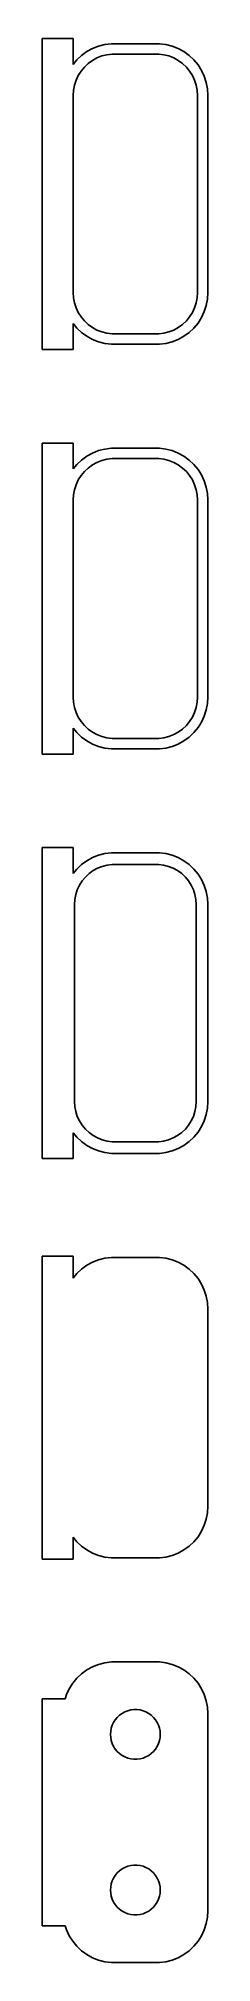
# Model space of a CAD drawing. Header units: metres. Extents: x -9 to 7, y 142 to 327.
import ezdxf

# ---------------------------------------------------------------- set-up
doc = ezdxf.new("R2010")
doc.units = ezdxf.units.M

msp = doc.modelspace()

# ---------------------------------------------------------------- linework, layer by layer
for p, q in [((-6, 326.99), (-9, 326.99)), ((-9, 326.99), (-9, 297.01)), ((-6, 324.493), (-6, 326.99)), ((-2.31395, 326.49), (-2.9369, 326.411)), ((2.31395, 326.49), (-2.31395, 326.49)), ((2.9369, 326.411), (2.31395, 326.49)), ((-5.64484, 324.923), (-6, 324.493)), ((-5.18712, 325.353), (-5.64484, 324.923)), ((-4.67912, 325.722), (-5.18712, 325.353)), ((-4.12889, 326.024), (-4.67912, 325.722)), ((-4.54968, 324.582), (-4.1433, 324.877)), ((-4.1433, 324.877), (-3.70311, 325.119)), ((-3.54507, 326.255), (-4.12889, 326.024)), ((-3.70311, 325.119), (-3.23605, 325.304)), ((-2.9369, 326.411), (-3.54507, 326.255)), ((-3.23605, 325.304), (-2.74951, 325.429)), ((-2.74951, 325.429), (-2.25116, 325.492)), ((-2.25116, 325.492), (2.25116, 325.492)), ((2.25116, 325.492), (2.74951, 325.429)), ((2.74951, 325.429), (3.23605, 325.304)), ((3.54507, 326.255), (2.9369, 326.411)), ((3.23605, 325.304), (3.70311, 325.119)), ((4.12889, 326.024), (3.54507, 326.255)), ((3.70311, 325.119), (4.1433, 324.877)), ((4.67912, 325.722), (4.12889, 326.024)), ((4.1433, 324.877), (4.54968, 324.582)), ((5.18712, 325.353), (4.67912, 325.722)), ((5.64484, 324.923), (5.18712, 325.353)), ((6.04507, 324.439), (5.64484, 324.923)), ((-5.87433, 322.495), (-5.7191, 322.972)), ((-5.7191, 322.972), (-5.50522, 323.427)), ((-5.50522, 323.427), (-5.23605, 323.851)), ((-5.23605, 323.851), (-4.91586, 324.238)), ((-4.91586, 324.238), (-4.54968, 324.582)), ((4.54968, 324.582), (4.91586, 324.238)), ((4.91586, 324.238), (5.23605, 323.851)), ((5.23605, 323.851), (5.50522, 323.427)), ((5.50522, 323.427), (5.7191, 322.972)), ((5.7191, 322.972), (5.87433, 322.495)), ((6.38153, 323.909), (6.04507, 324.439)), ((6.64888, 323.341), (6.38153, 323.909)), ((6.84291, 322.743), (6.64888, 323.341)), ((6.96057, 322.127), (6.84291, 322.743)), ((-6, 321.5), (-5.96844, 322.001)), ((-6, 302.5), (-6, 321.5)), ((-5.96844, 322.001), (-5.87433, 322.495)), ((5.87433, 322.495), (5.96844, 322.001)), ((5.96844, 322.001), (6, 321.5)), ((6, 321.5), (6, 302.5)), ((7, 321.5), (6.96057, 322.127)), ((7, 302.5), (7, 321.5)), ((-5.96844, 301.999), (-6, 302.5)), ((6, 302.5), (5.96844, 301.999)), ((6.96057, 301.873), (7, 302.5)), ((-5.87433, 301.505), (-5.96844, 301.999)), ((-5.7191, 301.028), (-5.87433, 301.505)), ((-5.50522, 300.573), (-5.7191, 301.028)), ((-5.23605, 300.149), (-5.50522, 300.573)), ((5.50522, 300.573), (5.23605, 300.149)), ((5.7191, 301.028), (5.50522, 300.573)), ((5.87433, 301.505), (5.7191, 301.028)), ((5.96844, 301.999), (5.87433, 301.505)), ((6.38153, 300.091), (6.64888, 300.659)), ((6.64888, 300.659), (6.84291, 301.257)), ((6.84291, 301.257), (6.96057, 301.873)), ((-6, 299.507), (-5.64484, 299.077)), ((-6, 297.01), (-6, 299.507)), ((-5.64484, 299.077), (-5.18712, 298.647)), ((-4.91586, 299.762), (-5.23605, 300.149)), ((-5.18712, 298.647), (-4.67912, 298.278)), ((-4.54968, 299.418), (-4.91586, 299.762)), ((-4.1433, 299.123), (-4.54968, 299.418)), ((-3.70311, 298.881), (-4.1433, 299.123)), ((-3.23605, 298.696), (-3.70311, 298.881)), ((-2.74951, 298.571), (-3.23605, 298.696)), ((3.23605, 298.696), (2.74951, 298.571)), ((3.70311, 298.881), (3.23605, 298.696)), ((4.1433, 299.123), (3.70311, 298.881)), ((4.54968, 299.418), (4.1433, 299.123)), ((4.91586, 299.762), (4.54968, 299.418)), ((4.67912, 298.278), (5.18712, 298.647)), ((5.23605, 300.149), (4.91586, 299.762)), ((5.18712, 298.647), (5.64484, 299.077)), ((5.64484, 299.077), (6.04507, 299.561)), ((6.04507, 299.561), (6.38153, 300.091)), ((-9, 297.01), (-6, 297.01)), ((-4.67912, 298.278), (-4.12889, 297.976)), ((-4.12889, 297.976), (-3.54507, 297.745)), ((-3.54507, 297.745), (-2.9369, 297.589)), ((-2.9369, 297.589), (-2.31395, 297.51)), ((-2.25116, 298.508), (-2.74951, 298.571)), ((-2.31395, 297.51), (2.31395, 297.51)), ((2.25116, 298.508), (-2.25116, 298.508)), ((2.74951, 298.571), (2.25116, 298.508)), ((2.31395, 297.51), (2.9369, 297.589)), ((2.9369, 297.589), (3.54507, 297.745)), ((3.54507, 297.745), (4.12889, 297.976)), ((4.12889, 297.976), (4.67912, 298.278)), ((-6, 287.99), (-9, 287.99)), ((-9, 287.99), (-9, 258.01)), ((-6, 285.493), (-6, 287.99)), ((-5.64484, 285.923), (-6, 285.493)), ((-5.18712, 286.353), (-5.64484, 285.923)), ((-4.67912, 286.722), (-5.18712, 286.353)), ((-4.12889, 287.024), (-4.67912, 286.722)), ((-4.54968, 285.582), (-4.1433, 285.877)), ((-4.1433, 285.877), (-3.70311, 286.119)), ((-3.54507, 287.255), (-4.12889, 287.024)), ((-3.70311, 286.119), (-3.23605, 286.304)), ((-2.9369, 287.411), (-3.54507, 287.255)), ((-3.23605, 286.304), (-2.74951, 286.429)), ((-2.31395, 287.49), (-2.9369, 287.411)), ((-2.74951, 286.429), (-2.25116, 286.492)), ((2.31395, 287.49), (-2.31395, 287.49)), ((-2.25116, 286.492), (2.25116, 286.492)), ((2.25116, 286.492), (2.74951, 286.429)), ((2.9369, 287.411), (2.31395, 287.49)), ((2.74951, 286.429), (3.23605, 286.304)), ((3.54507, 287.255), (2.9369, 287.411)), ((3.23605, 286.304), (3.70311, 286.119)), ((4.12889, 287.024), (3.54507, 287.255)), ((3.70311, 286.119), (4.1433, 285.877)), ((4.67912, 286.722), (4.12889, 287.024)), ((4.1433, 285.877), (4.54968, 285.582)), ((5.18712, 286.353), (4.67912, 286.722)), ((5.64484, 285.923), (5.18712, 286.353)), ((6.04507, 285.439), (5.64484, 285.923)), ((-5.87433, 283.495), (-5.7191, 283.972)), ((-5.7191, 283.972), (-5.50522, 284.427)), ((-5.50522, 284.427), (-5.23605, 284.851)), ((-5.23605, 284.851), (-4.91586, 285.238)), ((-4.91586, 285.238), (-4.54968, 285.582)), ((4.54968, 285.582), (4.91586, 285.238)), ((4.91586, 285.238), (5.23605, 284.851)), ((5.23605, 284.851), (5.50522, 284.427)), ((5.50522, 284.427), (5.7191, 283.972)), ((5.7191, 283.972), (5.87433, 283.495)), ((6.38153, 284.909), (6.04507, 285.439)), ((6.64888, 284.341), (6.38153, 284.909)), ((6.84291, 283.743), (6.64888, 284.341)), ((-6, 282.5), (-5.96844, 283.001)), ((-6, 263.5), (-6, 282.5)), ((-5.96844, 283.001), (-5.87433, 283.495)), ((5.87433, 283.495), (5.96844, 283.001)), ((5.96844, 283.001), (6, 282.5)), ((6, 282.5), (6, 263.5)), ((6.96057, 283.127), (6.84291, 283.743)), ((7, 282.5), (6.96057, 283.127)), ((7, 263.5), (7, 282.5)), ((-5.96844, 262.999), (-6, 263.5)), ((6, 263.5), (5.96844, 262.999)), ((6.96057, 262.873), (7, 263.5)), ((-5.87433, 262.505), (-5.96844, 262.999)), ((-5.7191, 262.028), (-5.87433, 262.505)), ((-5.50522, 261.573), (-5.7191, 262.028)), ((-5.23605, 261.149), (-5.50522, 261.573)), ((5.50522, 261.573), (5.23605, 261.149)), ((5.7191, 262.028), (5.50522, 261.573)), ((5.87433, 262.505), (5.7191, 262.028)), ((5.96844, 262.999), (5.87433, 262.505)), ((6.38153, 261.091), (6.64888, 261.659)), ((6.64888, 261.659), (6.84291, 262.257)), ((6.84291, 262.257), (6.96057, 262.873)), ((-6, 260.507), (-5.64484, 260.077)), ((-6, 258.01), (-6, 260.507)), ((-5.64484, 260.077), (-5.18712, 259.647)), ((-4.91586, 260.762), (-5.23605, 261.149)), ((-4.54968, 260.418), (-4.91586, 260.762)), ((-4.1433, 260.123), (-4.54968, 260.418)), ((-3.70311, 259.881), (-4.1433, 260.123)), ((-3.23605, 259.696), (-3.70311, 259.881)), ((-2.74951, 259.571), (-3.23605, 259.696)), ((3.23605, 259.696), (2.74951, 259.571)), ((3.70311, 259.881), (3.23605, 259.696)), ((4.1433, 260.123), (3.70311, 259.881)), ((4.54968, 260.418), (4.1433, 260.123)), ((4.91586, 260.762), (4.54968, 260.418)), ((5.23605, 261.149), (4.91586, 260.762)), ((5.18712, 259.647), (5.64484, 260.077)), ((5.64484, 260.077), (6.04507, 260.561)), ((6.04507, 260.561), (6.38153, 261.091)), ((-9, 258.01), (-6, 258.01)), ((-5.18712, 259.647), (-4.67912, 259.278)), ((-4.67912, 259.278), (-4.12889, 258.976)), ((-4.12889, 258.976), (-3.54507, 258.745)), ((-3.54507, 258.745), (-2.9369, 258.589)), ((-2.9369, 258.589), (-2.31395, 258.51)), ((-2.25116, 259.508), (-2.74951, 259.571)), ((-2.31395, 258.51), (2.31395, 258.51)), ((2.25116, 259.508), (-2.25116, 259.508)), ((2.74951, 259.571), (2.25116, 259.508)), ((2.31395, 258.51), (2.9369, 258.589)), ((2.9369, 258.589), (3.54507, 258.745)), ((3.54507, 258.745), (4.12889, 258.976)), ((4.12889, 258.976), (4.67912, 259.278)), ((4.67912, 259.278), (5.18712, 259.647)), ((-6, 248.99), (-9, 248.99)), ((-9, 248.99), (-9, 219.01)), ((-6, 246.493), (-6, 248.99)), ((-5.64484, 246.923), (-6, 246.493)), ((-5.18712, 247.353), (-5.64484, 246.923)), ((-4.67912, 247.722), (-5.18712, 247.353)), ((-4.12889, 248.024), (-4.67912, 247.722)), ((-4.46851, 246.484), (-4.07506, 246.77)), ((-3.54507, 248.255), (-4.12889, 248.024)), ((-4.07506, 246.77), (-3.64888, 247.004)), ((-3.64888, 247.004), (-3.1967, 247.183)), ((-2.9369, 248.411), (-3.54507, 248.255)), ((-3.1967, 247.183), (-2.72565, 247.304)), ((-2.31395, 248.49), (-2.9369, 248.411)), ((-2.72565, 247.304), (-2.24316, 247.365)), ((2.31395, 248.49), (-2.31395, 248.49)), ((-2.24316, 247.365), (2.24316, 247.365)), ((2.24316, 247.365), (2.72565, 247.304)), ((2.9369, 248.411), (2.31395, 248.49)), ((2.72565, 247.304), (3.1967, 247.183)), ((3.54507, 248.255), (2.9369, 248.411)), ((3.1967, 247.183), (3.64888, 247.004)), ((4.12889, 248.024), (3.54507, 248.255)), ((3.64888, 247.004), (4.07506, 246.77)), ((4.07506, 246.77), (4.46851, 246.484)), ((4.67912, 247.722), (4.12889, 248.024)), ((5.18712, 247.353), (4.67912, 247.722)), ((5.64484, 246.923), (5.18712, 247.353)), ((6.04507, 246.439), (5.64484, 246.923)), ((-5.75096, 244.463), (-5.60068, 244.926)), ((-5.60068, 244.926), (-5.3936, 245.366)), ((-5.3936, 245.366), (-5.13301, 245.776)), ((-5.13301, 245.776), (-4.82301, 246.151)), ((-4.82301, 246.151), (-4.46851, 246.484)), ((4.46851, 246.484), (4.82301, 246.151)), ((4.82301, 246.151), (5.13301, 245.776)), ((5.13301, 245.776), (5.3936, 245.366)), ((5.3936, 245.366), (5.60068, 244.926)), ((5.60068, 244.926), (5.75096, 244.463)), ((6.38153, 245.909), (6.04507, 246.439)), ((6.64888, 245.341), (6.38153, 245.909)), ((6.84291, 244.743), (6.64888, 245.341)), ((-5.87262, 243.5), (-5.84209, 243.985)), ((-5.87262, 224.5), (-5.87262, 243.5)), ((-5.84209, 243.985), (-5.75096, 244.463)), ((5.75096, 244.463), (5.84209, 243.985)), ((5.84209, 243.985), (5.87262, 243.5)), ((5.87262, 243.5), (5.87262, 224.5)), ((6.96057, 244.127), (6.84291, 244.743)), ((7, 243.5), (6.96057, 244.127)), ((7, 224.5), (7, 243.5)), ((-5.84209, 224.015), (-5.87262, 224.5)), ((5.87262, 224.5), (5.84209, 224.015)), ((6.96057, 223.873), (7, 224.5)), ((-5.75096, 223.537), (-5.84209, 224.015)), ((-5.60068, 223.074), (-5.75096, 223.537)), ((-5.3936, 222.634), (-5.60068, 223.074)), ((-5.13301, 222.224), (-5.3936, 222.634)), ((5.3936, 222.634), (5.13301, 222.224)), ((5.60068, 223.074), (5.3936, 222.634)), ((5.75096, 223.537), (5.60068, 223.074)), ((5.84209, 224.015), (5.75096, 223.537)), ((6.38153, 222.091), (6.64888, 222.659)), ((6.64888, 222.659), (6.84291, 223.257)), ((6.84291, 223.257), (6.96057, 223.873)), ((-6, 221.507), (-5.64484, 221.077)), ((-6, 219.01), (-6, 221.507)), ((-5.64484, 221.077), (-5.18712, 220.647)), ((-4.82301, 221.849), (-5.13301, 222.224)), ((-4.46851, 221.516), (-4.82301, 221.849)), ((-4.07506, 221.23), (-4.46851, 221.516)), ((-3.64888, 220.996), (-4.07506, 221.23)), ((-3.1967, 220.817), (-3.64888, 220.996)), ((-2.72565, 220.696), (-3.1967, 220.817)), ((3.1967, 220.817), (2.72565, 220.696)), ((3.64888, 220.996), (3.1967, 220.817)), ((4.07506, 221.23), (3.64888, 220.996)), ((4.46851, 221.516), (4.07506, 221.23)), ((4.82301, 221.849), (4.46851, 221.516)), ((5.13301, 222.224), (4.82301, 221.849)), ((5.18712, 220.647), (5.64484, 221.077)), ((5.64484, 221.077), (6.04507, 221.561)), ((6.04507, 221.561), (6.38153, 222.091)), ((-9, 219.01), (-6, 219.01)), ((-5.18712, 220.647), (-4.67912, 220.278)), ((-4.67912, 220.278), (-4.12889, 219.976)), ((-4.12889, 219.976), (-3.54507, 219.745)), ((-3.54507, 219.745), (-2.9369, 219.589)), ((-2.9369, 219.589), (-2.31395, 219.51)), ((-2.24316, 220.635), (-2.72565, 220.696)), ((-2.31395, 219.51), (2.31395, 219.51)), ((2.24316, 220.635), (-2.24316, 220.635)), ((2.72565, 220.696), (2.24316, 220.635)), ((2.31395, 219.51), (2.9369, 219.589)), ((2.9369, 219.589), (3.54507, 219.745)), ((3.54507, 219.745), (4.12889, 219.976)), ((4.12889, 219.976), (4.67912, 220.278)), ((4.67912, 220.278), (5.18712, 220.647)), ((-6, 209.615), (-9, 209.615)), ((-9, 209.615), (-9, 180.385)), ((-6, 207.493), (-6, 209.615)), ((-5.64484, 207.923), (-6, 207.493)), ((-5.18712, 208.353), (-5.64484, 207.923)), ((-4.67912, 208.722), (-5.18712, 208.353)), ((-4.12889, 209.024), (-4.67912, 208.722)), ((-3.54507, 209.255), (-4.12889, 209.024)), ((-2.9369, 209.411), (-3.54507, 209.255)), ((-2.31395, 209.49), (-2.9369, 209.411)), ((2.31395, 209.49), (-2.31395, 209.49)), ((2.9369, 209.411), (2.31395, 209.49)), ((3.54507, 209.255), (2.9369, 209.411)), ((4.12889, 209.024), (3.54507, 209.255)), ((4.67912, 208.722), (4.12889, 209.024)), ((5.18712, 208.353), (4.67912, 208.722)), ((5.64484, 207.923), (5.18712, 208.353)), ((6.04507, 207.439), (5.64484, 207.923)), ((6.38153, 206.909), (6.04507, 207.439)), ((6.64888, 206.341), (6.38153, 206.909)), ((6.84291, 205.743), (6.64888, 206.341)), ((6.96057, 205.127), (6.84291, 205.743)), ((7, 204.5), (6.96057, 205.127)), ((7, 185.5), (7, 204.5)), ((6.96057, 184.873), (7, 185.5)), ((6.38153, 183.091), (6.64888, 183.659)), ((6.64888, 183.659), (6.84291, 184.257)), ((6.84291, 184.257), (6.96057, 184.873)), ((-6, 182.507), (-5.64484, 182.077)), ((-6, 180.385), (-6, 182.507)), ((-5.64484, 182.077), (-5.18712, 181.647)), ((5.18712, 181.647), (5.64484, 182.077)), ((5.64484, 182.077), (6.04507, 182.561)), ((6.04507, 182.561), (6.38153, 183.091)), ((-9, 180.385), (-6, 180.385)), ((-5.18712, 181.647), (-4.67912, 181.278)), ((-4.67912, 181.278), (-4.12889, 180.976)), ((-4.12889, 180.976), (-3.54507, 180.745)), ((-3.54507, 180.745), (-2.9369, 180.589)), ((-2.9369, 180.589), (-2.31395, 180.51)), ((-2.31395, 180.51), (2.31395, 180.51)), ((2.31395, 180.51), (2.9369, 180.589)), ((2.9369, 180.589), (3.54507, 180.745)), ((3.54507, 180.745), (4.12889, 180.976)), ((4.12889, 180.976), (4.67912, 181.278)), ((4.67912, 181.278), (5.18712, 181.647)), ((-5.64484, 168.923), (-6.04507, 168.439)), ((-5.18712, 169.353), (-5.64484, 168.923)), ((-4.67912, 169.722), (-5.18712, 169.353)), ((-4.12889, 170.024), (-4.67912, 169.722)), ((-3.54507, 170.255), (-4.12889, 170.024)), ((-2.9369, 170.411), (-3.54507, 170.255)), ((-2.31395, 170.49), (-2.9369, 170.411)), ((2.31395, 170.49), (-2.31395, 170.49)), ((2.9369, 170.411), (2.31395, 170.49)), ((3.54507, 170.255), (2.9369, 170.411)), ((4.12889, 170.024), (3.54507, 170.255)), ((4.67912, 169.722), (4.12889, 170.024)), ((5.18712, 169.353), (4.67912, 169.722)), ((5.64484, 168.923), (5.18712, 169.353)), ((6.04507, 168.439), (5.64484, 168.923)), ((-6.77768, 166.944), (-9, 166.944)), ((-9, 166.944), (-9, 145.056)), ((-6.64888, 167.341), (-6.77768, 166.944)), ((-6.38153, 167.909), (-6.64888, 167.341)), ((-6.04507, 168.439), (-6.38153, 167.909)), ((6.38153, 167.909), (6.04507, 168.439)), ((6.64888, 167.341), (6.38153, 167.909)), ((6.84291, 166.743), (6.64888, 167.341)), ((-1.94164, 164.911), (-1.74951, 165.143)), ((-1.74951, 165.143), (-1.52982, 165.349)), ((-1.52982, 165.349), (-1.28598, 165.526)), ((-1.28598, 165.526), (-1.02187, 165.672)), ((-1.02187, 165.672), (-0.741638, 165.783)), ((-0.741638, 165.783), (-0.449707, 165.857)), ((-0.449707, 165.857), (-0.150696, 165.895)), ((-0.150696, 165.895), (0.150696, 165.895)), ((0.150696, 165.895), (0.449707, 165.857)), ((0.449707, 165.857), (0.741638, 165.783)), ((0.741638, 165.783), (1.02187, 165.672)), ((1.02187, 165.672), (1.28598, 165.526)), ((1.28598, 165.526), (1.52982, 165.349)), ((1.52982, 165.349), (1.74951, 165.143)), ((1.74951, 165.143), (1.94164, 164.911)), ((6.96057, 166.127), (6.84291, 166.743)), ((7, 165.5), (6.96057, 166.127)), ((7, 146.5), (7, 165.5)), ((-2.39999, 163.5), (-2.38107, 163.801)), ((-2.38107, 163.199), (-2.39999, 163.5)), ((-2.38107, 163.801), (-2.32458, 164.097)), ((-2.32458, 164.097), (-2.23146, 164.383)), ((-2.23146, 164.383), (-2.10313, 164.656)), ((-2.10313, 164.656), (-1.94164, 164.911)), ((1.94164, 164.911), (2.10313, 164.656)), ((2.10313, 164.656), (2.23146, 164.383)), ((2.23146, 164.383), (2.32458, 164.097)), ((2.32458, 164.097), (2.38107, 163.801)), ((2.38107, 163.801), (2.39999, 163.5)), ((2.39999, 163.5), (2.38107, 163.199)), ((-2.32458, 162.903), (-2.38107, 163.199)), ((-2.23146, 162.617), (-2.32458, 162.903)), ((-2.10313, 162.344), (-2.23146, 162.617)), ((-1.94164, 162.089), (-2.10313, 162.344)), ((-1.74951, 161.857), (-1.94164, 162.089)), ((-1.52982, 161.651), (-1.74951, 161.857)), ((-1.28598, 161.474), (-1.52982, 161.651)), ((-1.02187, 161.328), (-1.28598, 161.474)), ((1.28598, 161.474), (1.02187, 161.328)), ((1.52982, 161.651), (1.28598, 161.474)), ((1.74951, 161.857), (1.52982, 161.651)), ((1.94164, 162.089), (1.74951, 161.857)), ((2.10313, 162.344), (1.94164, 162.089)), ((2.23146, 162.617), (2.10313, 162.344)), ((2.32458, 162.903), (2.23146, 162.617)), ((2.38107, 163.199), (2.32458, 162.903)), ((-0.741638, 161.217), (-1.02187, 161.328)), ((-0.449707, 161.143), (-0.741638, 161.217)), ((-0.150696, 161.105), (-0.449707, 161.143)), ((0.150696, 161.105), (-0.150696, 161.105)), ((0.449707, 161.143), (0.150696, 161.105)), ((0.741638, 161.217), (0.449707, 161.143)), ((1.02187, 161.328), (0.741638, 161.217)), ((-1.74951, 150.143), (-1.52982, 150.349)), ((-1.52982, 150.349), (-1.28598, 150.526)), ((-1.28598, 150.526), (-1.02187, 150.672)), ((-1.02187, 150.672), (-0.741638, 150.783)), ((-0.741638, 150.783), (-0.449707, 150.857)), ((-0.449707, 150.857), (-0.150696, 150.895)), ((-0.150696, 150.895), (0.150696, 150.895)), ((0.150696, 150.895), (0.449707, 150.857)), ((0.449707, 150.857), (0.741638, 150.783)), ((0.741638, 150.783), (1.02187, 150.672)), ((1.02187, 150.672), (1.28598, 150.526)), ((1.28598, 150.526), (1.52982, 150.349)), ((1.52982, 150.349), (1.74951, 150.143)), ((-2.39999, 148.5), (-2.38107, 148.801)), ((-2.38107, 148.199), (-2.39999, 148.5)), ((-2.38107, 148.801), (-2.32458, 149.097)), ((-2.32458, 149.097), (-2.23146, 149.383)), ((-2.23146, 149.383), (-2.10313, 149.656)), ((-2.10313, 149.656), (-1.94164, 149.911)), ((-1.94164, 149.911), (-1.74951, 150.143)), ((1.74951, 150.143), (1.94164, 149.911)), ((1.94164, 149.911), (2.10313, 149.656)), ((2.10313, 149.656), (2.23146, 149.383)), ((2.23146, 149.383), (2.32458, 149.097)), ((2.32458, 149.097), (2.38107, 148.801)), ((2.38107, 148.801), (2.39999, 148.5)), ((2.39999, 148.5), (2.38107, 148.199)), ((-2.32458, 147.903), (-2.38107, 148.199)), ((-2.23146, 147.617), (-2.32458, 147.903)), ((-2.10313, 147.344), (-2.23146, 147.617)), ((-1.94164, 147.089), (-2.10313, 147.344)), ((-1.74951, 146.857), (-1.94164, 147.089)), ((-1.52982, 146.651), (-1.74951, 146.857)), ((-1.28598, 146.474), (-1.52982, 146.651)), ((1.52982, 146.651), (1.28598, 146.474)), ((1.74951, 146.857), (1.52982, 146.651)), ((1.94164, 147.089), (1.74951, 146.857)), ((2.10313, 147.344), (1.94164, 147.089)), ((2.23146, 147.617), (2.10313, 147.344)), ((2.32458, 147.903), (2.23146, 147.617)), ((2.38107, 148.199), (2.32458, 147.903)), ((-9, 145.056), (-6.77768, 145.056)), ((-6.77768, 145.056), (-6.64888, 144.659)), ((-1.02187, 146.328), (-1.28598, 146.474)), ((-0.741638, 146.217), (-1.02187, 146.328)), ((-0.449707, 146.143), (-0.741638, 146.217)), ((-0.150696, 146.105), (-0.449707, 146.143)), ((0.150696, 146.105), (-0.150696, 146.105)), ((0.449707, 146.143), (0.150696, 146.105)), ((0.741638, 146.217), (0.449707, 146.143)), ((1.02187, 146.328), (0.741638, 146.217)), ((1.28598, 146.474), (1.02187, 146.328)), ((6.64888, 144.659), (6.84291, 145.257)), ((6.84291, 145.257), (6.96057, 145.873)), ((6.96057, 145.873), (7, 146.5)), ((-6.64888, 144.659), (-6.38153, 144.091)), ((-6.38153, 144.091), (-6.04507, 143.561)), ((-6.04507, 143.561), (-5.64484, 143.077)), ((-5.64484, 143.077), (-5.18712, 142.647)), ((5.18712, 142.647), (5.64484, 143.077)), ((5.64484, 143.077), (6.04507, 143.561)), ((6.04507, 143.561), (6.38153, 144.091)), ((6.38153, 144.091), (6.64888, 144.659)), ((-5.18712, 142.647), (-4.67912, 142.278)), ((-4.67912, 142.278), (-4.12889, 141.976)), ((-4.12889, 141.976), (-3.54507, 141.745)), ((-3.54507, 141.745), (-2.9369, 141.589)), ((-2.9369, 141.589), (-2.31395, 141.51)), ((-2.31395, 141.51), (2.31395, 141.51)), ((2.31395, 141.51), (2.9369, 141.589)), ((2.9369, 141.589), (3.54507, 141.745)), ((3.54507, 141.745), (4.12889, 141.976)), ((4.12889, 141.976), (4.67912, 142.278)), ((4.67912, 142.278), (5.18712, 142.647))]:
    msp.add_line(p, q)

doc.saveas('drawing.dxf')
